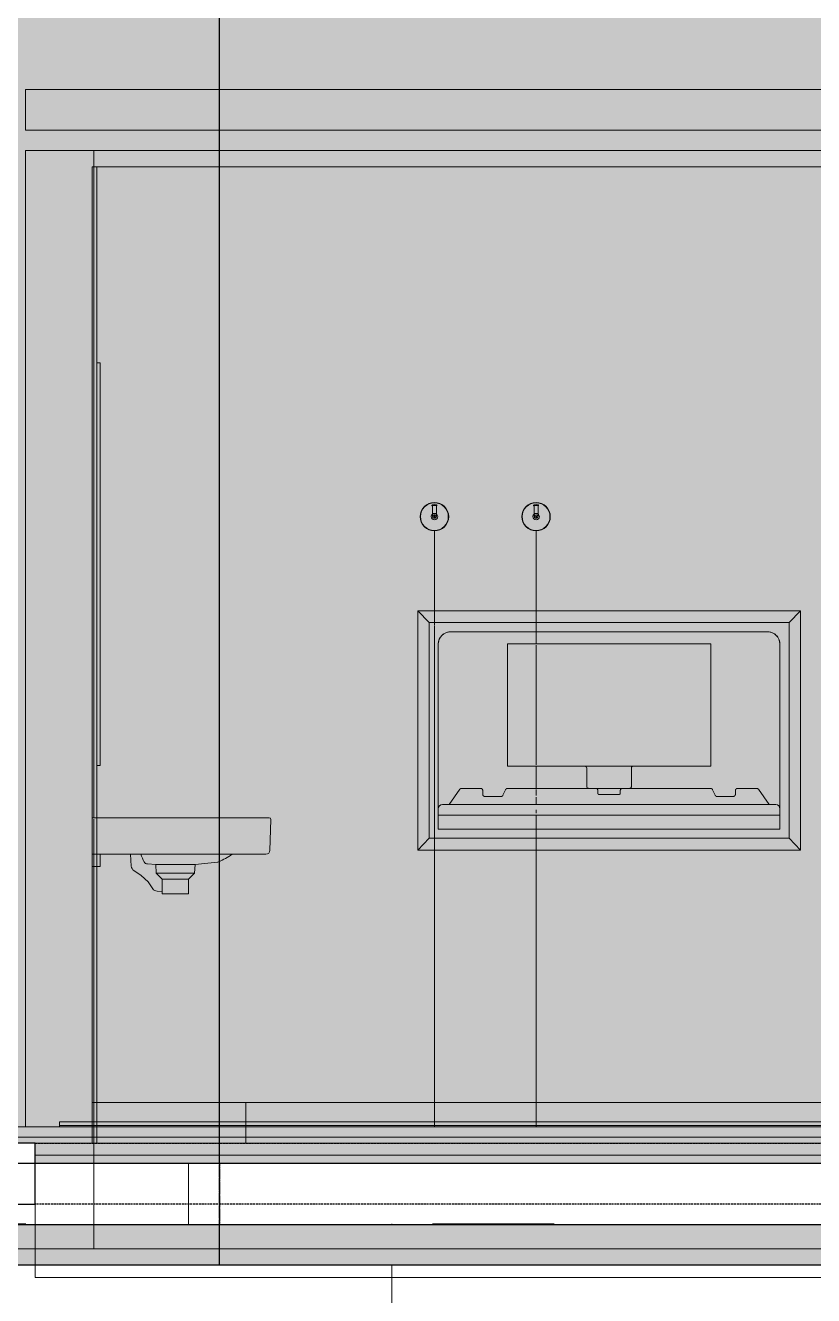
# Model space of a CAD drawing. Header units: millimetres. Extents: x 632 to 645312, y -3890 to 22200.
# Drawn here: x 635019 to 636957, y 4825 to 7948 of the extents above; entities that cross this region are included whole.
import ezdxf

# ---------------------------------------------------------------- set-up
doc = ezdxf.new("R2010")
doc.units = ezdxf.units.MM
doc.linetypes.add('Hidden', pattern=[4, 3, -1])
doc.linetypes.add('Hidden Double', pattern=[7, 5, -2])
for name, color, linetype, lineweight in [('A-000-M_MASS', 13, 'Continuous', 25), ('A-010-M_ROOM_SEPARATION', 32, 'Continuous', 13), ('A-200-H_WALL', 111, 'Continuous', 13), ('A-200-M_WALL_EXT', 113, 'Continuous', 13), ('A-200-MH_WALL', 110, 'Hidden', 13), ('A-230-H-FLOOR', 190, 'Continuous', 13), ('A-230-M_FLOOR', 192, 'Continuous', 13), ('A-230-MH_FLOOR', 190, 'Hidden Double', 13), ('A-350-M_CEILING', 13, 'Continuous', 13), ('A-700-M_FFE', 30, 'Continuous', 13), ('M-520-M_DRAINAGE_FW', 2, 'Continuous', 13), ('S-160-M_FOUND', 171, 'Continuous', 13), ('Z-230-A_LEVEL', 51, 'Continuous', 13)]:
    doc.layers.add(name, color=color, linetype=linetype, lineweight=lineweight)
pattern_1 = [(45, (615418.1, 0), (-1414.214, 0), [750, -3000]), (45, (616418.1, 1000), (-1414.214, 0), [750, -3000]), (45, (617418.1, -300), (-1414.214, 0), [250, -2000]), (90, (617418.13, 500), (-500, 500), [500, -2000]), (315, (617418.1, 1000), (0, 2828.43), [500, -3000]), (0, (616418.1, 1000), (2000, 2000), [300, -1000]), (0, (613918.1, 2000), (2000, 2000), [300, -2000])]

# ---------------------------------------------------------------- blocks, each defined once
blk = doc.blocks.new('WALL_FINISH - M-TIL2 Wall Tile-2934546-S6_501-SECTION C1')
at = {"layer": 'A-000-M_MASS', "color": 53, "lineweight": 5}
for p, q in [((4345706.3, 7600), (4345702.3, 7600)), ((4345702.3, 7600), (4345706.3, 7600)), ((4345702.3, 6000), (4345702.3, 7600)), ((4345702.3, 6000), (4345702.3, 7600)), ((4345714.3, 7600), (4345706.3, 7600)), ((4345706.3, 7600), (4345714.3, 7600)), ((4348772.3, 7600), (4345714.3, 7600)), ((4345714.3, 7600), (4348772.3, 7600)), ((4348784.3, 7600), (4348772.3, 7600)), ((4348772.3, 7600), (4348784.3, 7600)), ((4348784.3, 7600), (4348784.3, 5300)), ((4348784.3, 5300), (4348784.3, 7600)), ((4345702.3, 5880), (4345702.3, 6000)), ((4345702.3, 5880), (4345702.3, 6000)), ((4345702.3, 5300), (4345702.3, 5880)), ((4345702.3, 5300), (4345702.3, 5880)), ((4345706.3, 5300), (4345702.3, 5300)), ((4345702.3, 5300), (4345706.3, 5300)), ((4345714.3, 5300), (4345706.3, 5300)), ((4345706.3, 5300), (4345714.3, 5300)), ((4348772.3, 5300), (4345714.3, 5300)), ((4345714.3, 5300), (4346080.3, 5300)), ((4346080.3, 5300), (4348772.3, 5300)), ((4348784.3, 5300), (4348772.3, 5300)), ((4348772.3, 5300), (4348784.3, 5300))]:
    blk.add_line(p, q, dxfattribs=at)
blk = doc.blocks.new('WALL_FINISH - M-TIL2 Wall Tile-2786338-S6_501-SECTION C1')
at = {"layer": 'A-000-M_MASS', "color": 53, "lineweight": 5}
for p, q in [((4345714.3, 7600), (4345702.3, 7600)), ((4345702.3, 7600), (4345702.3, 6000)), ((4345706.3, 7600), (4345702.3, 7600)), ((4345702.3, 7600), (4345702.3, 6000)), ((4345714.3, 7600), (4345706.3, 7600)), ((4345714.3, 7118), (4345714.3, 7600)), ((4345714.3, 7118), (4345714.3, 7600)), ((4345714.3, 6128), (4345714.3, 7118)), ((4345714.3, 6128), (4345714.3, 7118)), ((4345714.3, 6000), (4345714.3, 6128)), ((4345714.3, 6000), (4345714.3, 6128)), ((4345702.3, 6000), (4345702.3, 5880)), ((4345702.3, 6000), (4345702.3, 5880)), ((4345714.3, 5880), (4345714.3, 6000)), ((4345714.3, 5880), (4345714.3, 6000)), ((4345702.3, 5880), (4345702.3, 5300)), ((4345702.3, 5880), (4345702.3, 5300)), ((4345714.3, 5300), (4345714.3, 5880)), ((4345714.3, 5300), (4345714.3, 5880)), ((4345702.3, 5300), (4345714.3, 5300)), ((4345702.3, 5300), (4345706.3, 5300)), ((4345706.3, 5300), (4345714.3, 5300))]:
    blk.add_line(p, q, dxfattribs=at)
blk = doc.blocks.new('URBANE II RHS WALL BASIN NOF - URBANE II RHS WALL BASIN NTH NOF-2781342-S6_501-SECTION C1')
at = {"layer": 'M-520-M_DRAINAGE_FW', "color": 53, "lineweight": 5}
for p, q in [((4345702.3, 6000), (4346138.1, 6000)), ((4345702.3, 5880), (4345702.3, 6000)), ((4345702.3, 6000), (4346138.1, 6000)), ((4345702.3, 6000), (4345702.3, 5880)), ((4346142.2, 5995.9), (4346139.8, 5919.7)), ((4346142.2, 5995.9), (4346139.8, 5919.7)), ((4346129.8, 5910), (4345702.3, 5910)), ((4345722.3, 5910), (4345722.3, 5880)), ((4345796.6, 5910), (4345722.3, 5910)), ((4345722.3, 5910), (4345722.3, 5880)), ((4345798.6, 5880.8), (4345796.6, 5910)), ((4345798.6, 5880.8), (4345796.6, 5910)), ((4346129.8, 5910), (4346046.6, 5910)), ((4345722.3, 5880), (4345702.3, 5880)), ((4345722.3, 5880), (4345702.3, 5880)), ((4345858.8, 5885.1), (4345838.8, 5886.2)), ((4345955.8, 5885.2), (4345858.8, 5885.1)), ((4345860.1, 5863.4), (4345858.8, 5885.1)), ((4345955.8, 5885.2), (4345954.5, 5863.4)), ((4345954.5, 5863.4), (4345955.8, 5885.2)), ((4346010.5, 5890.8), (4345955.8, 5885.2)), ((4346010.5, 5890.8), (4345955.8, 5885.2)), ((4345823.3, 5858.1), (4345805, 5870)), ((4345823.3, 5858.1), (4345805, 5870)), ((4345840, 5841.9), (4345823.3, 5858.1)), ((4345840, 5841.9), (4345823.3, 5858.1)), ((4345851.6, 5825.3), (4345840, 5841.9)), ((4345851.6, 5825.3), (4345840, 5841.9)), ((4345874.8, 5848.7), (4345860.1, 5863.4)), ((4345954.5, 5863.4), (4345860.1, 5863.4)), ((4345874.8, 5813), (4345874.8, 5848.7)), ((4345939.8, 5848.7), (4345874.8, 5848.7)), ((4345954.5, 5863.4), (4345939.8, 5848.7)), ((4345939.8, 5848.7), (4345954.5, 5863.4)), ((4345939.8, 5848.7), (4345939.8, 5813)), ((4345939.8, 5813), (4345939.8, 5848.7)), ((4345874.8, 5818.7), (4345862.3, 5819.4)), ((4345874.8, 5818.7), (4345862.3, 5819.4)), ((4345874.8, 5813), (4345874.8, 5818.7)), ((4345939.8, 5813), (4345874.8, 5813)), ((4345939.8, 5813), (4345874.8, 5813))]:
    blk.add_line(p, q, dxfattribs=at)
for centre, radius, start, end in [((4346138.1, 5995.9), 4.1, 0, 90), ((4346138.1, 5995.9), 4.1, 0, 90), ((4345902.7, 5933.3), 83.5, 196.2309, 210.3921), ((4345944.4, 6054), 176.5, 293.0091, 305.352), ((4345944.4, 6054), 176.5, 293.0091, 305.352), ((4346129.8, 5920), 10, 270, 358.2092), ((4346129.8, 5920), 10, 270, 358.2092), ((4345812.6, 5881.8), 14, 184, 236.9189), ((4345812.6, 5881.8), 14, 184, 236.9189), ((4345839.3, 5896.2), 10, 210.3921, 267.0002), ((4346009.5, 5900.7), 10, 275.7429, 293.0091), ((4346009.5, 5900.7), 10, 275.7429, 293.0091), ((4345863.1, 5833.3), 14, 215.0104, 267.0002), ((4345863.1, 5833.3), 14, 215.0104, 267.0002)]:
    blk.add_arc(centre, radius, start, end, dxfattribs=at)
blk = doc.blocks.new('Mirror_StainlessSteel_ASIJDMacDonald_Frameless - 410w X 510h-3152471-S6_501-SECTION C1')
at = {"layer": 'A-700-M_FFE', "color": 53, "lineweight": 5}
for p, q in [((4345714.3, 7118), (4345714.3, 6128)), ((4345714.3, 6128), (4345714.3, 7118)), ((4345714.3, 7118), (4345722.3, 7118)), ((4345722.3, 7118), (4345714.3, 7118)), ((4345722.3, 7118), (4345722.3, 6128)), ((4345722.3, 6128), (4345722.3, 7118)), ((4345722.3, 6128), (4345714.3, 6128)), ((4345722.3, 6128), (4345714.3, 6128))]:
    blk.add_line(p, q, dxfattribs=at)
blk = doc.blocks.new('WALL_FINISH - M-FLT1 - Skirting Tile-2727682-S6_501-SECTION C1')
at = {"layer": 'A-000-M_MASS', "color": 53, "lineweight": 5}
for p, q in [((4348772.3, 5300), (4346080.3, 5300)), ((4346080.3, 5300), (4348772.3, 5300)), ((4346080.3, 5252), (4346080.3, 5300)), ((4346080.3, 5252), (4346080.3, 5300)), ((4348784.3, 5300), (4348772.3, 5300)), ((4348772.3, 5300), (4348784.3, 5300)), ((4348784.3, 5300), (4348784.3, 5252)), ((4348784.3, 5252), (4348784.3, 5300)), ((4346080.3, 5240), (4346080.3, 5252)), ((4346080.3, 5240), (4346080.3, 5252)), ((4348784.3, 5252), (4348784.3, 5240)), ((4348784.3, 5240), (4348784.3, 5252)), ((4346080.3, 5200), (4346080.3, 5240)), ((4346080.3, 5200), (4346080.3, 5240)), ((4348784.3, 5240), (4348784.3, 5200)), ((4348784.3, 5200), (4348784.3, 5240)), ((4348772.3, 5200), (4346080.3, 5200)), ((4346080.3, 5200), (4348772.3, 5200)), ((4348784.3, 5200), (4348772.3, 5200)), ((4348772.3, 5200), (4348784.3, 5200))]:
    blk.add_line(p, q, dxfattribs=at)
blk = doc.blocks.new('WALL_FINISH - M-FLT1 - Skirting Tile-2786339-S6_501-SECTION C1')
at = {"layer": 'A-000-M_MASS', "color": 53, "lineweight": 5}
for p, q in [((4345714.3, 5300), (4345702.3, 5300)), ((4345702.3, 5300), (4345702.3, 5200)), ((4345706.3, 5300), (4345702.3, 5300)), ((4345702.3, 5300), (4345702.3, 5252)), ((4345714.3, 5300), (4345706.3, 5300)), ((4345714.3, 5200), (4345714.3, 5300)), ((4345714.3, 5252), (4345714.3, 5300)), ((4345702.3, 5252), (4345702.3, 5240)), ((4345714.3, 5240), (4345714.3, 5252)), ((4345702.3, 5240), (4345702.3, 5200)), ((4345714.3, 5200), (4345714.3, 5240)), ((4345702.3, 5200), (4345714.3, 5200)), ((4345702.3, 5200), (4345706.3, 5200)), ((4345706.3, 5200), (4345714.3, 5200))]:
    blk.add_line(p, q, dxfattribs=at)
blk = doc.blocks.new('MTL_HEAVY-DUTY ROBE HOOK - B-2116 - MTL_HEAVY-DUTY ROBE HOOK - B-2116-2602673-S6_501-SECTION C1')
at = {"layer": 'A-700-M_FFE', "color": 53, "lineweight": 5}
for p, q in [((4346538.3, 6768.1), (4346538.3, 6767.1)), ((4346538.3, 6767.1), (4346538.9, 6766.6)), ((4346544.3, 6767.1), (4346538.3, 6767.1)), ((4346539.3, 6765.5), (4346539.3, 6764.1)), ((4346539.3, 6764.1), (4346539.3, 6750)), ((4346550.3, 6767.1), (4346544.3, 6767.1)), ((4346549.3, 6764.1), (4346549.3, 6765.5)), ((4346549.3, 6750), (4346549.3, 6764.1)), ((4346549.7, 6766.6), (4346550.3, 6767.1)), ((4346550.3, 6767.1), (4346550.3, 6768.1)), ((4346544.3, 6705), (4346544.3, 6508.5)), ((4346544.3, 6508.5), (4346544.3, 6473.9)), ((4346544.3, 6472.7), (4346544.3, 5920.5)), ((4346544.3, 5920.5), (4346544.3, 5252)), ((4346544.3, 5252), (4346544.3, 5240))]:
    blk.add_line(p, q, dxfattribs=at)
at = {"layer": 'A-700-M_FFE', "color": 53, "lineweight": 5, "flags": 128}
for points in [[(4346538.3, 6768.1), (4346538.3, 6768.2), (4346538.3, 6768.3), (4346538.4, 6768.4), (4346538.5, 6768.5), (4346538.8, 6768.7), (4346539.5, 6769), (4346541.2, 6769.4), (4346544.1, 6769.7), (4346544.3, 6769.7)], [(4346539.3, 6765.5), (4346539.3, 6765.6), (4346539.3, 6765.6), (4346539.3, 6765.7), (4346539.3, 6765.7), (4346539.3, 6765.8), (4346539.3, 6765.9), (4346539.2, 6765.9), (4346539.2, 6766), (4346539.2, 6766), (4346539.2, 6766.1), (4346539.2, 6766.1), (4346539.1, 6766.2), (4346539.1, 6766.3), (4346539.1, 6766.3), (4346539, 6766.4), (4346539, 6766.4), (4346539, 6766.5), (4346538.9, 6766.5), (4346538.9, 6766.5), (4346538.9, 6766.6)], [(4346539.3, 6750), (4346539.3, 6749.6), (4346539.3, 6749.2), (4346539.3, 6748.8), (4346539.3, 6748.4), (4346539.3, 6748), (4346539.3, 6747.6), (4346539.3, 6747.2), (4346539.3, 6746.9), (4346539.3, 6746.5), (4346539.3, 6746.1), (4346539.3, 6745.7), (4346539.3, 6745.4), (4346539.3, 6745), (4346539.3, 6744.7), (4346539.3, 6744.4), (4346539.3, 6744), (4346539.3, 6743.7), (4346539.3, 6743.4), (4346539.3, 6743.1), (4346539.3, 6742.8), (4346539.3, 6742.6), (4346539.3, 6742.3), (4346539.3, 6742), (4346539.3, 6741.8), (4346539.3, 6741.6), (4346539.3, 6741.4), (4346539.3, 6741.2), (4346539.3, 6741), (4346539.3, 6740.8), (4346539.3, 6740.7), (4346539.3, 6740.5), (4346539.3, 6740.4), (4346539.3, 6740.3), (4346539.3, 6740.2), (4346539.3, 6740.1), (4346539.3, 6740.1), (4346539.3, 6740), (4346539.3, 6740), (4346539.3, 6740)], [(4346550.3, 6768.1), (4346550.3, 6768.2), (4346550.2, 6768.3), (4346550.2, 6768.4), (4346550.1, 6768.5), (4346549.8, 6768.7), (4346549.1, 6769), (4346547.4, 6769.4), (4346544.5, 6769.7), (4346544.3, 6769.7)], [(4346549.7, 6766.6), (4346549.7, 6766.5), (4346549.7, 6766.5), (4346549.6, 6766.4), (4346549.6, 6766.4), (4346549.6, 6766.3), (4346549.5, 6766.3), (4346549.5, 6766.2), (4346549.5, 6766.2), (4346549.4, 6766.1), (4346549.4, 6766.1), (4346549.4, 6766), (4346549.4, 6766), (4346549.4, 6765.9), (4346549.3, 6765.8), (4346549.3, 6765.8), (4346549.3, 6765.7), (4346549.3, 6765.7), (4346549.3, 6765.6), (4346549.3, 6765.5), (4346549.3, 6765.5)], [(4346549.3, 6740), (4346549.3, 6740), (4346549.3, 6740), (4346549.3, 6740.1), (4346549.3, 6740.1), (4346549.3, 6740.2), (4346549.3, 6740.3), (4346549.3, 6740.4), (4346549.3, 6740.5), (4346549.3, 6740.6), (4346549.3, 6740.8), (4346549.3, 6741), (4346549.3, 6741.1), (4346549.3, 6741.3), (4346549.3, 6741.5), (4346549.3, 6741.7), (4346549.3, 6742), (4346549.3, 6742.2), (4346549.3, 6742.5), (4346549.3, 6742.8), (4346549.3, 6743), (4346549.3, 6743.3), (4346549.3, 6743.6), (4346549.3, 6743.9), (4346549.3, 6744.3), (4346549.3, 6744.6), (4346549.3, 6744.9), (4346549.3, 6745.3), (4346549.3, 6745.6), (4346549.3, 6746), (4346549.3, 6746.4), (4346549.3, 6746.8), (4346549.3, 6747.1), (4346549.3, 6747.5), (4346549.3, 6747.9), (4346549.3, 6748.3), (4346549.3, 6748.7), (4346549.3, 6749.1), (4346549.3, 6749.5), (4346549.3, 6749.9), (4346549.3, 6750)]]:
    blk.add_lwpolyline(points, dxfattribs=at)
at = {"layer": 'A-700-M_FFE', "color": 53, "lineweight": 5}
for radius, start, end in [(35, 0, 180), (34.1, 0, 180), (8, 120, 180), (8, 105, 120), (8, 90, 105), (8, 75, 90), (8, 60, 75), (8, 0, 60), (35, 180, 0), (34.1, 180, 0), (8, 180, 0), (4.13, 165, 180), (4.13, 180, 195), (4.13, 180, 0), (4.13, 150, 165), (4.13, 195, 210), (4.13, 90, 160.9923), (4.13, 135, 150), (4.13, 210, 225), (4.13, 105, 135), (4.13, 225, 240), (4.13, 240, 255), (4.13, 75, 105), (4.13, 255, 270), (1, 90, 180), (1, 150, 165), (1, 165, 180), (1, 180, 195), (1, 180, 270), (1, 195, 210), (1, 135, 150), (1, 210, 225), (1, 120, 135), (1, 225, 315), (1, 105, 120), (1, 90, 105), (4.13, 19.0077, 90), (1, 75, 90), (1, 0, 90), (1, 270, 0), (4.13, 270, 285), (1, 60, 75), (1, 45, 60), (1, 30, 45), (1, 315, 330), (1, 15, 30), (1, 330, 345), (1, 0, 15), (1, 345, 0), (4.13, 60, 75), (4.13, 285, 300), (4.13, 45, 60), (4.13, 300, 315), (4.13, 30, 45), (4.13, 315, 330), (4.13, 15, 30), (4.13, 330, 345), (4.13, 0, 15), (4.13, 345, 0)]:
    blk.add_arc((4346544.3, 6740), radius, start, end, dxfattribs=at)
blk = doc.blocks.new('MTL_HEAVY-DUTY ROBE HOOK - B-2116 - MTL_HEAVY-DUTY ROBE HOOK - B-2116-V70-S6_501-SECTION C1')
at = {"layer": 'A-700-M_FFE', "color": 53, "lineweight": 5}
for p, q in [((4346788.3, 6768.1), (4346788.3, 6767.1)), ((4346788.3, 6767.1), (4346788.9, 6766.6)), ((4346794.3, 6767.1), (4346788.3, 6767.1)), ((4346789.3, 6765.5), (4346789.3, 6764.1)), ((4346789.3, 6764.1), (4346789.3, 6750)), ((4346800.3, 6767.1), (4346794.3, 6767.1)), ((4346799.3, 6764.1), (4346799.3, 6765.5)), ((4346799.3, 6750), (4346799.3, 6764.1)), ((4346799.7, 6766.6), (4346800.3, 6767.1)), ((4346800.3, 6767.1), (4346800.3, 6768.1)), ((4346794.3, 6705), (4346794.3, 6508.5)), ((4346794.3, 6508.5), (4346794.3, 6457)), ((4346794.3, 6457), (4346794.3, 6427)), ((4346794.3, 6424.3), (4346794.3, 6421.6)), ((4346794.3, 6421.1), (4346794.3, 6417.6)), ((4346794.3, 6417), (4346794.3, 6412.9)), ((4346794.3, 6412.2), (4346794.3, 6407.7)), ((4346794.3, 6407), (4346794.3, 6142.6)), ((4346794.3, 6141.8), (4346794.3, 6137.7)), ((4346794.3, 6137), (4346794.3, 6133.4)), ((4346794.3, 6132.9), (4346794.3, 6130.1)), ((4346794.3, 6127.1), (4346794.3, 6070.4)), ((4346794.3, 6068.8), (4346794.3, 6065.5)), ((4346794.3, 6065), (4346794.3, 6054.9)), ((4346794.3, 6050.6), (4346794.3, 6032)), ((4346794.3, 6019.5), (4346794.3, 6015.6)), ((4346794.3, 6014.3), (4346794.3, 6011.3)), ((4346794.3, 6006), (4346794.3, 5972.8)), ((4346794.3, 5972), (4346794.3, 5920.5)), ((4346794.3, 5920.5), (4346794.3, 5252)), ((4346794.3, 5252), (4346794.3, 5240))]:
    blk.add_line(p, q, dxfattribs=at)
at = {"layer": 'A-700-M_FFE', "color": 53, "lineweight": 5, "flags": 128}
for points in [[(4346788.3, 6768.1), (4346788.3, 6768.2), (4346788.3, 6768.3), (4346788.4, 6768.4), (4346788.5, 6768.5), (4346788.8, 6768.7), (4346789.5, 6769), (4346791.2, 6769.4), (4346794.1, 6769.7), (4346794.3, 6769.7)], [(4346789.3, 6765.5), (4346789.3, 6765.6), (4346789.3, 6765.6), (4346789.3, 6765.7), (4346789.3, 6765.7), (4346789.3, 6765.8), (4346789.3, 6765.9), (4346789.2, 6765.9), (4346789.2, 6766), (4346789.2, 6766), (4346789.2, 6766.1), (4346789.2, 6766.1), (4346789.1, 6766.2), (4346789.1, 6766.3), (4346789.1, 6766.3), (4346789, 6766.4), (4346789, 6766.4), (4346789, 6766.5), (4346788.9, 6766.5), (4346788.9, 6766.5), (4346788.9, 6766.6)], [(4346789.3, 6750), (4346789.3, 6749.6), (4346789.3, 6749.2), (4346789.3, 6748.8), (4346789.3, 6748.4), (4346789.3, 6748), (4346789.3, 6747.6), (4346789.3, 6747.2), (4346789.3, 6746.9), (4346789.3, 6746.5), (4346789.3, 6746.1), (4346789.3, 6745.7), (4346789.3, 6745.4), (4346789.3, 6745), (4346789.3, 6744.7), (4346789.3, 6744.4), (4346789.3, 6744), (4346789.3, 6743.7), (4346789.3, 6743.4), (4346789.3, 6743.1), (4346789.3, 6742.8), (4346789.3, 6742.6), (4346789.3, 6742.3), (4346789.3, 6742), (4346789.3, 6741.8), (4346789.3, 6741.6), (4346789.3, 6741.4), (4346789.3, 6741.2), (4346789.3, 6741), (4346789.3, 6740.8), (4346789.3, 6740.7), (4346789.3, 6740.5), (4346789.3, 6740.4), (4346789.3, 6740.3), (4346789.3, 6740.2), (4346789.3, 6740.1), (4346789.3, 6740.1), (4346789.3, 6740), (4346789.3, 6740), (4346789.3, 6740)], [(4346800.3, 6768.1), (4346800.3, 6768.2), (4346800.2, 6768.3), (4346800.2, 6768.4), (4346800.1, 6768.5), (4346799.8, 6768.7), (4346799.1, 6769), (4346797.4, 6769.4), (4346794.5, 6769.7), (4346794.3, 6769.7)], [(4346799.7, 6766.6), (4346799.7, 6766.5), (4346799.7, 6766.5), (4346799.6, 6766.4), (4346799.6, 6766.4), (4346799.6, 6766.3), (4346799.5, 6766.3), (4346799.5, 6766.2), (4346799.5, 6766.2), (4346799.4, 6766.1), (4346799.4, 6766.1), (4346799.4, 6766), (4346799.4, 6766), (4346799.4, 6765.9), (4346799.3, 6765.8), (4346799.3, 6765.8), (4346799.3, 6765.7), (4346799.3, 6765.7), (4346799.3, 6765.6), (4346799.3, 6765.5), (4346799.3, 6765.5)], [(4346799.3, 6740), (4346799.3, 6740), (4346799.3, 6740), (4346799.3, 6740.1), (4346799.3, 6740.1), (4346799.3, 6740.2), (4346799.3, 6740.3), (4346799.3, 6740.4), (4346799.3, 6740.5), (4346799.3, 6740.6), (4346799.3, 6740.8), (4346799.3, 6741), (4346799.3, 6741.1), (4346799.3, 6741.3), (4346799.3, 6741.5), (4346799.3, 6741.7), (4346799.3, 6742), (4346799.3, 6742.2), (4346799.3, 6742.5), (4346799.3, 6742.8), (4346799.3, 6743), (4346799.3, 6743.3), (4346799.3, 6743.6), (4346799.3, 6743.9), (4346799.3, 6744.3), (4346799.3, 6744.6), (4346799.3, 6744.9), (4346799.3, 6745.3), (4346799.3, 6745.6), (4346799.3, 6746), (4346799.3, 6746.4), (4346799.3, 6746.8), (4346799.3, 6747.1), (4346799.3, 6747.5), (4346799.3, 6747.9), (4346799.3, 6748.3), (4346799.3, 6748.7), (4346799.3, 6749.1), (4346799.3, 6749.5), (4346799.3, 6749.9), (4346799.3, 6750)]]:
    blk.add_lwpolyline(points, dxfattribs=at)
at = {"layer": 'A-700-M_FFE', "color": 53, "lineweight": 5}
for radius, start, end in [(35, 0, 180), (34.1, 0, 180), (8, 120, 180), (8, 105, 120), (8, 90, 105), (8, 75, 90), (8, 60, 75), (8, 0, 60), (35, 180, 0), (34.1, 180, 0), (8, 180, 0), (4.13, 165, 180), (4.13, 180, 195), (4.13, 180, 0), (4.13, 15, 165), (4.13, 195, 210), (4.13, 90, 160.9923), (4.13, 210, 225), (4.13, 225, 240), (4.13, 240, 255), (4.13, 255, 270), (1, 90, 180), (1, 150, 165), (1, 165, 180), (1, 180, 195), (1, 180, 270), (1, 195, 210), (1, 135, 150), (1, 210, 225), (1, 120, 135), (1, 225, 315), (1, 105, 120), (1, 90, 105), (4.13, 19.0077, 90), (1, 75, 90), (1, 0, 90), (1, 270, 0), (4.13, 270, 285), (1, 60, 75), (1, 45, 60), (1, 30, 45), (1, 315, 330), (1, 15, 30), (1, 330, 345), (1, 0, 15), (1, 345, 0), (4.13, 285, 300), (4.13, 300, 315), (4.13, 315, 330), (4.13, 330, 345), (4.13, 0, 15), (4.13, 345, 0)]:
    blk.add_arc((4346794.3, 6740), radius, start, end, dxfattribs=at)
blk = doc.blocks.new('Baby Change Station_Metlam_Horizontal_Surface Mounted_Stainless Steel 2019 - 941w x 499d x 588h _ML_8200SM_-2786073-S6_501-SECTION C1')
at = {"layer": 'A-700-M_FFE', "color": 53, "lineweight": 5}
for p, q in [((4347444.3, 6508.5), (4346503.3, 6508.5)), ((4346503.3, 6508.5), (4346531.3, 6479.5)), ((4346503.3, 6508.5), (4346503.3, 5920.5)), ((4346503.3, 5920.5), (4346503.3, 6508.5)), ((4346503.3, 6508.5), (4347444.3, 6508.5)), ((4347416.3, 6479.5), (4347444.3, 6508.5)), ((4347444.3, 5920.5), (4347444.3, 6508.5)), ((4347444.3, 6508.5), (4347444.3, 5920.5)), ((4347416.3, 6479.5), (4346531.3, 6479.5)), ((4346531.3, 6479.5), (4346531.3, 5949.5)), ((4347416.3, 5949.5), (4347416.3, 6479.5)), ((4347363.8, 6457), (4346583.8, 6457)), ((4347363.8, 6457), (4346583.8, 6457)), ((4346583.8, 6457), (4347363.8, 6457)), ((4347363.8, 6457), (4346583.8, 6457)), ((4346553.8, 6427), (4346553.8, 6006)), ((4346553.8, 6006), (4346553.8, 6427)), ((4346553.8, 6006), (4346553.8, 6427)), ((4346553.8, 6427), (4346553.8, 6006)), ((4347223.8, 6427), (4346723.8, 6427)), ((4346723.8, 6427), (4346723.8, 6407)), ((4347223.8, 6427), (4346723.8, 6427)), ((4346723.8, 6424.3), (4346723.8, 6129.7)), ((4346723.8, 6147), (4346723.8, 6407)), ((4347223.8, 6407), (4347223.8, 6427)), ((4347223.8, 6129.7), (4347223.8, 6424.3)), ((4347223.8, 6407), (4347223.8, 6147)), ((4347393.8, 6006), (4347393.8, 6427)), ((4347393.8, 6427), (4347393.8, 6006)), ((4347393.8, 6427), (4347393.8, 6006)), ((4347393.8, 6006), (4347393.8, 6427)), ((4346723.8, 6147), (4346723.8, 6127)), ((4346723.8, 6127), (4347223.8, 6127)), ((4346723.8, 6127), (4347223.8, 6127)), ((4347033.8, 6127), (4346913.8, 6127)), ((4346913.8, 6127), (4347033.8, 6127)), ((4346918.8, 6122), (4346918.8, 6077)), ((4346918.8, 6077), (4346918.8, 6122)), ((4347028.8, 6077), (4347028.8, 6122)), ((4347028.8, 6122), (4347028.8, 6077)), ((4347223.8, 6127), (4347223.8, 6147)), ((4346606.5, 6069.7), (4346580.2, 6032)), ((4346657.7, 6072), (4346611, 6072)), ((4346663.2, 6057.5), (4346663.2, 6066.5)), ((4346719.3, 6068.8), (4346712.9, 6055.2)), ((4346940.8, 6072), (4346724.2, 6072)), ((4346923.8, 6072), (4346940.8, 6072)), ((4346940.8, 6072), (4346923.8, 6072)), ((4346940.8, 6072), (4347006.8, 6072)), ((4347006.8, 6072), (4346940.8, 6072)), ((4346946.3, 6060), (4346946.3, 6066.5)), ((4347001.3, 6066.5), (4347001.3, 6060)), ((4347223.4, 6072), (4347006.8, 6072)), ((4347006.8, 6072), (4347023.8, 6072)), ((4347023.8, 6072), (4347006.8, 6072)), ((4347234.7, 6055.2), (4347228.3, 6068.8)), ((4347284.4, 6066.5), (4347284.4, 6057.5)), ((4347336.6, 6072), (4347289.9, 6072)), ((4347367.4, 6032), (4347341.1, 6069.7)), ((4346581, 6032), (4346563.8, 6032)), ((4347363.8, 6032), (4346583.8, 6032)), ((4346584, 6032), (4347363.6, 6032)), ((4347363.6, 6032), (4346584, 6032)), ((4346589.8, 6032), (4346584, 6032)), ((4346588.8, 6032), (4346618.8, 6032)), ((4346588.8, 6032), (4346618.8, 6032)), ((4347354.8, 6032), (4346589.8, 6032)), ((4347328.8, 6032), (4346618.8, 6032)), ((4346618.8, 6032), (4347328.8, 6032)), ((4346707.9, 6052), (4346668.7, 6052)), ((4346998.3, 6057), (4346949.3, 6057)), ((4347278.9, 6052), (4347239.7, 6052)), ((4347328.8, 6032), (4347357.8, 6032)), ((4347328.8, 6032), (4347357.8, 6032)), ((4347363.6, 6032), (4347354.8, 6032)), ((4347357.8, 6032), (4347358.8, 6032)), ((4347357.8, 6032), (4347358.8, 6032)), ((4347383.8, 6032), (4347366.6, 6032)), ((4346553.8, 6022), (4346553.8, 6006)), ((4346553.8, 6006), (4346553.8, 6022)), ((4346553.8, 6006), (4346553.8, 5972.8)), ((4346553.8, 5972.8), (4346553.8, 6006)), ((4346553.8, 6006), (4346583.8, 6006)), ((4346553.8, 6006), (4346553.8, 5972)), ((4346583.8, 6006), (4346553.8, 6006)), ((4346553.8, 5972.8), (4346553.8, 6006)), ((4346553.8, 5972.8), (4346553.8, 6006)), ((4346553.8, 6006), (4346553.8, 5972.8)), ((4346557.8, 6006), (4347392.8, 6006)), ((4347392.8, 6006), (4346557.8, 6006)), ((4347363.8, 6006), (4346583.8, 6006)), ((4346583.8, 6006), (4347363.8, 6006)), ((4347363.8, 6006), (4347393.8, 6006)), ((4347393.8, 6006), (4347363.8, 6006)), ((4347393.8, 6006), (4347393.8, 6022)), ((4347393.8, 6022), (4347393.8, 6006)), ((4347393.8, 5972.8), (4347393.8, 6006)), ((4347393.8, 6006), (4347393.8, 5972.8)), ((4347393.8, 5972), (4347393.8, 6006)), ((4347393.8, 6006), (4347393.8, 5972.8)), ((4347393.8, 6006), (4347393.8, 5972.8)), ((4347393.8, 5972.8), (4347393.8, 6006)), ((4346553.8, 5972.8), (4346553.8, 5972)), ((4346553.8, 5972), (4346553.8, 5972.8)), ((4346553.8, 5972), (4346553.8, 5972.8)), ((4346553.8, 5972), (4346553.8, 5972.8)), ((4346553.8, 5972.8), (4346553.8, 5972)), ((4346553.8, 5972), (4346583.8, 5972)), ((4346554.8, 5972), (4347392.8, 5972)), ((4346554.8, 5972), (4347392.8, 5972)), ((4346554.8, 5972), (4347392.8, 5972)), ((4347392.8, 5972), (4346554.8, 5972)), ((4346554.8, 5972), (4347392.8, 5972)), ((4347363.8, 5972), (4346583.8, 5972)), ((4347363.8, 5972), (4347393.8, 5972)), ((4347393.8, 5972), (4347393.8, 5972.8)), ((4347393.8, 5972.8), (4347393.8, 5972)), ((4347393.8, 5972.8), (4347393.8, 5972)), ((4347393.8, 5972.8), (4347393.8, 5972)), ((4347393.8, 5972), (4347393.8, 5972.8)), ((4346503.3, 5920.5), (4346531.3, 5949.5)), ((4346531.3, 5949.5), (4347416.3, 5949.5)), ((4347444.3, 5920.5), (4347416.3, 5949.5)), ((4346503.3, 5920.5), (4347444.3, 5920.5)), ((4347444.3, 5920.5), (4346503.3, 5920.5))]:
    blk.add_line(p, q, dxfattribs=at)
at = {"layer": 'A-700-M_FFE', "color": 53, "lineweight": 5, "flags": 128}
for points in [[(4346611, 6072), (4346610.8, 6072), (4346610.6, 6072), (4346610.4, 6072), (4346610.2, 6071.9), (4346609.9, 6071.9), (4346609.7, 6071.8), (4346609.5, 6071.8), (4346609.3, 6071.7), (4346609.1, 6071.6), (4346608.9, 6071.6), (4346608.7, 6071.5), (4346608.5, 6071.4), (4346608.3, 6071.3), (4346608.1, 6071.2), (4346607.9, 6071), (4346607.8, 6070.9), (4346607.6, 6070.8), (4346607.4, 6070.6), (4346607.2, 6070.5), (4346607.1, 6070.3), (4346606.9, 6070.2), (4346606.8, 6070), (4346606.7, 6069.8), (4346606.5, 6069.7)], [(4346663.2, 6066.5), (4346663.2, 6066.7), (4346663.2, 6066.9), (4346663.1, 6067.2), (4346663.1, 6067.4), (4346663.1, 6067.6), (4346663, 6067.8), (4346663, 6068), (4346662.9, 6068.2), (4346662.8, 6068.4), (4346662.7, 6068.6), (4346662.6, 6068.8), (4346662.6, 6069), (4346662.4, 6069.2), (4346662.3, 6069.4), (4346662.2, 6069.6), (4346662.1, 6069.8), (4346662, 6070), (4346661.8, 6070.1), (4346661.7, 6070.3), (4346661.5, 6070.4), (4346661.3, 6070.6), (4346661.2, 6070.7), (4346661, 6070.9), (4346660.8, 6071), (4346660.6, 6071.1), (4346660.5, 6071.2), (4346660.3, 6071.4), (4346660.1, 6071.5), (4346659.9, 6071.5), (4346659.7, 6071.6), (4346659.5, 6071.7), (4346659.3, 6071.8), (4346659, 6071.8), (4346658.8, 6071.9), (4346658.6, 6071.9), (4346658.4, 6072), (4346658.2, 6072), (4346658, 6072), (4346657.7, 6072), (4346657.7, 6072)], [(4346668.7, 6052), (4346668.5, 6052), (4346668.2, 6052), (4346668, 6052), (4346667.8, 6052.1), (4346667.6, 6052.1), (4346667.4, 6052.2), (4346667.2, 6052.2), (4346666.9, 6052.3), (4346666.7, 6052.4), (4346666.5, 6052.4), (4346666.3, 6052.5), (4346666.1, 6052.6), (4346665.9, 6052.7), (4346665.8, 6052.8), (4346665.6, 6053), (4346665.4, 6053.1), (4346665.2, 6053.2), (4346665, 6053.4), (4346664.9, 6053.5), (4346664.7, 6053.7), (4346664.6, 6053.8), (4346664.4, 6054), (4346664.3, 6054.2), (4346664.2, 6054.3), (4346664, 6054.5), (4346663.9, 6054.7), (4346663.8, 6054.9), (4346663.7, 6055.1), (4346663.6, 6055.3), (4346663.5, 6055.5), (4346663.5, 6055.7), (4346663.4, 6055.9), (4346663.3, 6056.1), (4346663.3, 6056.3), (4346663.3, 6056.6), (4346663.2, 6056.8), (4346663.2, 6057), (4346663.2, 6057.2), (4346663.2, 6057.4), (4346663.2, 6057.5)], [(4346724.2, 6072), (4346724, 6072), (4346723.8, 6072), (4346723.6, 6072), (4346723.4, 6071.9), (4346723.1, 6071.9), (4346722.9, 6071.8), (4346722.7, 6071.8), (4346722.5, 6071.7), (4346722.3, 6071.6), (4346722.1, 6071.6), (4346721.9, 6071.5), (4346721.7, 6071.4), (4346721.5, 6071.3), (4346721.3, 6071.2), (4346721.1, 6071), (4346721, 6070.9), (4346720.8, 6070.8), (4346720.6, 6070.6), (4346720.5, 6070.5), (4346720.3, 6070.3), (4346720.1, 6070.2), (4346720, 6070), (4346719.9, 6069.8), (4346719.7, 6069.7), (4346719.6, 6069.5), (4346719.5, 6069.3), (4346719.4, 6069.1), (4346719.3, 6068.9), (4346719.3, 6068.8)], [(4346946.3, 6066.5), (4346946.3, 6066.7), (4346946.3, 6066.9), (4346946.3, 6067.2), (4346946.2, 6067.4), (4346946.2, 6067.6), (4346946.1, 6067.8), (4346946.1, 6068), (4346946, 6068.2), (4346945.9, 6068.4), (4346945.9, 6068.6), (4346945.8, 6068.8), (4346945.7, 6069), (4346945.6, 6069.2), (4346945.5, 6069.4), (4346945.3, 6069.6), (4346945.2, 6069.8), (4346945.1, 6070), (4346944.9, 6070.1), (4346944.8, 6070.3), (4346944.6, 6070.4), (4346944.5, 6070.6), (4346944.3, 6070.7), (4346944.1, 6070.9), (4346944, 6071), (4346943.8, 6071.1), (4346943.6, 6071.2), (4346943.4, 6071.4), (4346943.2, 6071.5), (4346943, 6071.5), (4346942.8, 6071.6), (4346942.6, 6071.7), (4346942.4, 6071.8), (4346942.2, 6071.8), (4346942, 6071.9), (4346941.7, 6071.9), (4346941.5, 6072), (4346941.3, 6072), (4346941.1, 6072), (4346940.9, 6072), (4346940.8, 6072)], [(4346949.3, 6057), (4346949.2, 6057), (4346949.1, 6057), (4346948.9, 6057), (4346948.8, 6057), (4346948.7, 6057.1), (4346948.6, 6057.1), (4346948.5, 6057.1), (4346948.4, 6057.2), (4346948.2, 6057.2), (4346948.1, 6057.2), (4346948, 6057.3), (4346947.9, 6057.3), (4346947.8, 6057.4), (4346947.7, 6057.5), (4346947.6, 6057.5), (4346947.5, 6057.6), (4346947.4, 6057.7), (4346947.3, 6057.7), (4346947.2, 6057.8), (4346947.1, 6057.9), (4346947.1, 6058), (4346947, 6058.1), (4346946.9, 6058.2), (4346946.8, 6058.3), (4346946.8, 6058.4), (4346946.7, 6058.5), (4346946.7, 6058.6), (4346946.6, 6058.7), (4346946.5, 6058.8), (4346946.5, 6058.9), (4346946.5, 6059), (4346946.4, 6059.1), (4346946.4, 6059.3), (4346946.4, 6059.4), (4346946.3, 6059.5), (4346946.3, 6059.6), (4346946.3, 6059.7), (4346946.3, 6059.8), (4346946.3, 6060), (4346946.3, 6060)], [(4347001.3, 6060), (4347001.3, 6059.9), (4347001.3, 6059.8), (4347001.3, 6059.6), (4347001.3, 6059.5), (4347001.2, 6059.4), (4347001.2, 6059.3), (4347001.2, 6059.2), (4347001.1, 6059.1), (4347001.1, 6058.9), (4347001.1, 6058.8), (4347001, 6058.7), (4347001, 6058.6), (4347000.9, 6058.5), (4347000.8, 6058.4), (4347000.8, 6058.3), (4347000.7, 6058.2), (4347000.6, 6058.1), (4347000.6, 6058), (4347000.5, 6057.9), (4347000.4, 6057.8), (4347000.3, 6057.8), (4347000.2, 6057.7), (4347000.1, 6057.6), (4347000, 6057.5), (4346999.9, 6057.5), (4346999.8, 6057.4), (4346999.7, 6057.4), (4346999.6, 6057.3), (4346999.5, 6057.2), (4346999.4, 6057.2), (4346999.3, 6057.2), (4346999.2, 6057.1), (4346999, 6057.1), (4346998.9, 6057.1), (4346998.8, 6057), (4346998.7, 6057), (4346998.6, 6057), (4346998.5, 6057), (4346998.3, 6057), (4346998.3, 6057)], [(4347006.8, 6072), (4347006.6, 6072), (4347006.4, 6072), (4347006.1, 6072), (4347005.9, 6071.9), (4347005.7, 6071.9), (4347005.5, 6071.8), (4347005.3, 6071.8), (4347005.1, 6071.7), (4347004.9, 6071.6), (4347004.7, 6071.6), (4347004.5, 6071.5), (4347004.3, 6071.4), (4347004.1, 6071.3), (4347003.9, 6071.2), (4347003.7, 6071), (4347003.5, 6070.9), (4347003.3, 6070.8), (4347003.2, 6070.6), (4347003, 6070.5), (4347002.9, 6070.3), (4347002.7, 6070.2), (4347002.6, 6070), (4347002.4, 6069.8), (4347002.3, 6069.7), (4347002.2, 6069.5), (4347002.1, 6069.3), (4347001.9, 6069.1), (4347001.8, 6068.9), (4347001.8, 6068.7), (4347001.7, 6068.5), (4347001.6, 6068.3), (4347001.5, 6068.1), (4347001.5, 6067.9), (4347001.4, 6067.7), (4347001.4, 6067.4), (4347001.3, 6067.2), (4347001.3, 6067), (4347001.3, 6066.8), (4347001.3, 6066.6), (4347001.3, 6066.5)], [(4347228.3, 6068.8), (4347228.2, 6069), (4347228.1, 6069.2), (4347228, 6069.4), (4347227.9, 6069.6), (4347227.8, 6069.8), (4347227.6, 6069.9), (4347227.5, 6070.1), (4347227.4, 6070.3), (4347227.2, 6070.4), (4347227, 6070.6), (4347226.9, 6070.7), (4347226.7, 6070.9), (4347226.5, 6071), (4347226.3, 6071.1), (4347226.2, 6071.2), (4347226, 6071.3), (4347225.8, 6071.4), (4347225.6, 6071.5), (4347225.4, 6071.6), (4347225.2, 6071.7), (4347225, 6071.8), (4347224.7, 6071.8), (4347224.5, 6071.9), (4347224.3, 6071.9), (4347224.1, 6072), (4347223.9, 6072), (4347223.7, 6072), (4347223.4, 6072), (4347223.4, 6072)], [(4347284.4, 6057.5), (4347284.4, 6057.3), (4347284.4, 6057.1), (4347284.4, 6056.8), (4347284.4, 6056.6), (4347284.3, 6056.4), (4347284.3, 6056.2), (4347284.2, 6056), (4347284.1, 6055.8), (4347284.1, 6055.6), (4347284, 6055.4), (4347283.9, 6055.2), (4347283.8, 6055), (4347283.7, 6054.8), (4347283.6, 6054.6), (4347283.5, 6054.4), (4347283.3, 6054.2), (4347283.2, 6054), (4347283.1, 6053.9), (4347282.9, 6053.7), (4347282.8, 6053.6), (4347282.6, 6053.4), (4347282.4, 6053.3), (4347282.3, 6053.1), (4347282.1, 6053), (4347281.9, 6052.9), (4347281.7, 6052.8), (4347281.5, 6052.6), (4347281.3, 6052.5), (4347281.1, 6052.5), (4347280.9, 6052.4), (4347280.7, 6052.3), (4347280.5, 6052.2), (4347280.3, 6052.2), (4347280.1, 6052.1), (4347279.9, 6052.1), (4347279.6, 6052), (4347279.4, 6052), (4347279.2, 6052), (4347279, 6052), (4347278.9, 6052)], [(4347289.9, 6072), (4347289.7, 6072), (4347289.5, 6072), (4347289.3, 6072), (4347289, 6071.9), (4347288.8, 6071.9), (4347288.6, 6071.8), (4347288.4, 6071.8), (4347288.2, 6071.7), (4347288, 6071.6), (4347287.8, 6071.6), (4347287.6, 6071.5), (4347287.4, 6071.4), (4347287.2, 6071.3), (4347287, 6071.2), (4347286.8, 6071), (4347286.6, 6070.9), (4347286.5, 6070.8), (4347286.3, 6070.6), (4347286.1, 6070.5), (4347286, 6070.3), (4347285.8, 6070.2), (4347285.7, 6070), (4347285.5, 6069.8), (4347285.4, 6069.7), (4347285.3, 6069.5), (4347285.2, 6069.3), (4347285.1, 6069.1), (4347285, 6068.9), (4347284.9, 6068.7), (4347284.8, 6068.5), (4347284.7, 6068.3), (4347284.7, 6068.1), (4347284.6, 6067.9), (4347284.5, 6067.7), (4347284.5, 6067.4), (4347284.5, 6067.2), (4347284.4, 6067), (4347284.4, 6066.8), (4347284.4, 6066.6), (4347284.4, 6066.5)], [(4347341.1, 6069.7), (4347340.9, 6069.8), (4347340.8, 6070), (4347340.7, 6070.2), (4347340.5, 6070.3), (4347340.4, 6070.5), (4347340.2, 6070.6), (4347340, 6070.8), (4347339.8, 6070.9), (4347339.7, 6071), (4347339.5, 6071.2), (4347339.3, 6071.3), (4347339.1, 6071.4), (4347338.9, 6071.5), (4347338.7, 6071.6), (4347338.5, 6071.6), (4347338.3, 6071.7), (4347338.1, 6071.8), (4347337.9, 6071.8), (4347337.7, 6071.9), (4347337.4, 6071.9), (4347337.2, 6072), (4347337, 6072), (4347336.8, 6072), (4347336.6, 6072)], [(4346584, 6032), (4346583.2, 6032), (4346582.4, 6032), (4346581.6, 6032), (4346581, 6032), (4346580.5, 6032), (4346580.3, 6032), (4346580.2, 6032)], [(4346580.2, 6032), (4346580.3, 6032), (4346580.5, 6032), (4346581, 6032)], [(4346581, 6032), (4346581.6, 6032), (4346582.4, 6032), (4346583.2, 6032), (4346584, 6032)], [(4346712.9, 6055.2), (4346712.8, 6055), (4346712.7, 6054.8), (4346712.6, 6054.6), (4346712.5, 6054.4), (4346712.3, 6054.2), (4346712.2, 6054.1), (4346712.1, 6053.9), (4346711.9, 6053.7), (4346711.8, 6053.6), (4346711.6, 6053.4), (4346711.4, 6053.3), (4346711.3, 6053.1), (4346711.1, 6053), (4346710.9, 6052.9), (4346710.7, 6052.8), (4346710.5, 6052.7), (4346710.3, 6052.6), (4346710.1, 6052.5), (4346709.9, 6052.4), (4346709.7, 6052.3), (4346709.5, 6052.2), (4346709.3, 6052.2), (4346709.1, 6052.1), (4346708.9, 6052.1), (4346708.6, 6052), (4346708.4, 6052), (4346708.2, 6052), (4346708, 6052), (4346707.9, 6052)], [(4347239.7, 6052), (4347239.5, 6052), (4347239.3, 6052), (4347239, 6052), (4347238.8, 6052.1), (4347238.6, 6052.1), (4347238.4, 6052.2), (4347238.2, 6052.2), (4347238, 6052.3), (4347237.8, 6052.4), (4347237.5, 6052.4), (4347237.3, 6052.5), (4347237.2, 6052.6), (4347237, 6052.7), (4347236.8, 6052.8), (4347236.6, 6053), (4347236.4, 6053.1), (4347236.2, 6053.2), (4347236.1, 6053.4), (4347235.9, 6053.5), (4347235.7, 6053.7), (4347235.6, 6053.8), (4347235.5, 6054), (4347235.3, 6054.2), (4347235.2, 6054.3), (4347235.1, 6054.5), (4347234.9, 6054.7), (4347234.8, 6054.9), (4347234.7, 6055.1), (4347234.7, 6055.2)], [(4347363.6, 6032), (4347364.4, 6032), (4347365.2, 6032), (4347366, 6032), (4347366.6, 6032)], [(4347367.4, 6032), (4347367.3, 6032), (4347367, 6032), (4347366.6, 6032), (4347366, 6032), (4347365.2, 6032), (4347364.4, 6032), (4347363.6, 6032)], [(4347366.6, 6032), (4347367, 6032), (4347367.3, 6032), (4347367.4, 6032)]]:
    blk.add_lwpolyline(points, dxfattribs=at)
at = {"layer": 'A-700-M_FFE', "color": 53, "lineweight": 5}
for centre, radius, start, end in [((4346583.8, 6427), 30, 90, 180), ((4346583.8, 6427), 30, 90, 180), ((4346583.8, 6427), 30, 150, 180), ((4346583.8, 6427), 30, 150, 180), ((4346583.8, 6427), 30, 135, 150), ((4346583.8, 6427), 30, 135, 150), ((4346583.8, 6427), 30, 120, 135), ((4346583.8, 6427), 30, 120, 135), ((4346583.8, 6427), 30, 90, 120), ((4346583.8, 6427), 30, 90, 120), ((4347363.8, 6427), 30, 75, 90), ((4347363.8, 6427), 30, 360, 90), ((4347363.8, 6427), 30, 75, 90), ((4347363.8, 6427), 30, 0, 90), ((4347363.8, 6427), 30, 45, 75), ((4347363.8, 6427), 30, 45, 75), ((4347363.8, 6427), 30, 30, 45), ((4347363.8, 6427), 30, 30, 45), ((4347363.8, 6427), 30, 0, 30), ((4347363.8, 6427), 30, 0, 30), ((4346913.8, 6122), 5, 0, 90), ((4346913.8, 6122), 5, 75, 90), ((4346913.8, 6122), 5, 0, 75), ((4347033.8, 6122), 5, 90, 180), ((4347033.8, 6122), 5, 105, 180), ((4347033.8, 6122), 5, 90, 105), ((4346923.8, 6077), 5, 180, 270), ((4346923.8, 6077), 5, 180, 195), ((4346923.8, 6077), 5, 195, 255), ((4346923.8, 6077), 5, 255, 270), ((4347023.8, 6077), 5, 270, 0), ((4347023.8, 6077), 5, 270, 285), ((4347023.8, 6077), 5, 285, 345), ((4347023.8, 6077), 5, 345, 0), ((4346563.8, 6022), 10, 90, 180), ((4347383.8, 6022), 10, 0, 90)]:
    blk.add_arc(centre, radius, start, end, dxfattribs=at)
blk = doc.blocks.new('25021-APA-ZZ-ZZ-M3-AR-000001_V3_rvt-8-S6_501-SECTION C1')
at = {"layer": 'A-010-M_ROOM_SEPARATION', "color": 53, "lineweight": 5}
for p, q in [((4345538.3, 5240), (4345622.3, 5240)), ((4345622.3, 5240), (4345702.3, 5240)), ((4345702.3, 5240), (4345706.3, 5240)), ((4345706.3, 5240), (4345714.3, 5240)), ((4345714.3, 5240), (4346080.3, 5240)), ((4346080.3, 5240), (4348772.3, 5240))]:
    blk.add_line(p, q, dxfattribs=at)
at = {"layer": 'A-200-M_WALL_EXT', "color": 53, "lineweight": 5}
for p, q in [((4345538.3, 7640), (4345706.3, 7640)), ((4345538.3, 7640), (4345538.3, 5240)), ((4345706.3, 7640), (4345538.3, 7640)), ((4345706.3, 7640), (4348784.3, 7640)), ((4348784.3, 7640), (4345706.3, 7640)), ((4345706.3, 6000), (4345706.3, 7640)), ((4345706.3, 7600), (4345706.3, 7640)), ((4345706.3, 6000), (4345706.3, 7600)), ((4345706.3, 5880), (4345706.3, 5996.2)), ((4345706.3, 5880), (4345706.3, 5996.2)), ((4345706.3, 5240), (4345706.3, 5880)), ((4345706.3, 5300), (4345706.3, 5880)), ((4345706.3, 5252), (4345706.3, 5300)), ((4345706.3, 5240), (4345706.3, 5252)), ((4345622.3, 5240), (4345538.3, 5240)), ((4345538.3, 5240), (4345706.3, 5240)), ((4345702.3, 5240), (4345622.3, 5240)), ((4345706.3, 5240), (4345702.3, 5240)), ((4345714.3, 5240), (4345706.3, 5240)), ((4345706.3, 5240), (4345714.3, 5240)), ((4346080.3, 5240), (4345714.3, 5240)), ((4345714.3, 5240), (4346080.3, 5240)), ((4348772.3, 5240), (4346080.3, 5240)), ((4346080.3, 5240), (4348772.3, 5240)), ((4312891.3, 4940), (4345562.3, 4940)), ((4345562.3, 4940), (4312891.3, 4940)), ((4345562.3, 4940), (4350705.8, 4940)), ((4350681.6, 4940), (4345562.3, 4940))]:
    blk.add_line(p, q, dxfattribs=at)
at = {"layer": 'A-230-M_FLOOR', "color": 53, "lineweight": 5}
for p, q in [((4348784.3, 5252), (4345622.3, 5252)), ((4345622.3, 5252), (4345622.3, 5240)), ((4345622.3, 5240), (4345622.3, 5252)), ((4345702.3, 5252), (4345622.3, 5252)), ((4345706.3, 5252), (4345702.3, 5252)), ((4345714.3, 5252), (4345706.3, 5252)), ((4346080.3, 5252), (4345714.3, 5252)), ((4348772.3, 5252), (4346080.3, 5252)), ((4345706.3, 5240), (4312832.3, 5240)), ((4312891.3, 5215), (4345702.3, 5215)), ((4345622.3, 5240), (4345538.3, 5240)), ((4345538.3, 5240), (4345622.3, 5240)), ((4348784.3, 5243.5), (4345622.3, 5243.5)), ((4345622.3, 5240), (4348784.3, 5240)), ((4345622.3, 5240), (4345702.3, 5240)), ((4345702.3, 5240), (4345622.3, 5240)), ((4345622.3, 5240), (4345702.3, 5240)), ((4345702.3, 5240), (4345706.3, 5240)), ((4345706.3, 5240), (4345702.3, 5240)), ((4345702.3, 5240), (4345706.3, 5240)), ((4345702.3, 5215), (4345714.3, 5215)), ((4345706.3, 5240), (4345714.3, 5240)), ((4345706.3, 4940), (4345706.3, 5240)), ((4345706.3, 5240), (4345706.3, 5200)), ((4345714.3, 5240), (4345706.3, 5240)), ((4345706.3, 5240), (4345714.3, 5240)), ((4345706.3, 5240), (4345714.3, 5240)), ((4345714.3, 5240), (4346080.3, 5240)), ((4346080.3, 5240), (4345714.3, 5240)), ((4345714.3, 5240), (4346080.3, 5240)), ((4345714.3, 5240), (4346080.3, 5240)), ((4345714.3, 5215), (4346080.3, 5215)), ((4346080.3, 5240), (4348772.3, 5240)), ((4348772.3, 5240), (4346080.3, 5240)), ((4346080.3, 5240), (4348772.3, 5240)), ((4346080.3, 5240), (4348772.3, 5240)), ((4346080.3, 5215), (4348772.3, 5215)), ((4345706.3, 5200), (4345706.3, 5170)), ((4352473.3, 5170), (4345562.3, 5170)), ((4345562.3, 5170), (4345562.3, 4870)), ((4345562.3, 5170), (4345562.3, 4941.3)), ((4350705.9, 5170), (4345562.3, 5170)), ((4345706.3, 5170), (4345706.3, 4940)), ((4353282.3, 4940), (4312082.3, 4940)), ((4312832.3, 4940), (4345706.3, 4940)), ((4345562.3, 4940), (4312891.3, 4940)), ((4312891.3, 4940), (4345562.3, 4940)), ((4345562.3, 4940), (4312891.3, 4940)), ((4350690.6, 4940), (4345562.3, 4940)), ((4345562.3, 4940), (4345562.3, 4870)), ((4345562.3, 4940), (4350705.9, 4940)), ((4350690.6, 4940), (4345562.3, 4940)), ((4348784.3, 4940), (4345706.3, 4940)), ((4345562.3, 4870), (4352473.3, 4870)), ((4345562.3, 4870), (4352473.3, 4870))]:
    blk.add_line(p, q, dxfattribs=at)
at = {"layer": 'A-350-M_CEILING', "color": 53, "lineweight": 5}
for p, q in [((4352336.3, 7790), (4345538.3, 7790)), ((4345538.3, 7790), (4345538.3, 7690)), ((4352336.3, 7790), (4345538.3, 7790)), ((4345538.3, 7690), (4352336.3, 7690)), ((4345538.3, 7690), (4352336.3, 7690))]:
    blk.add_line(p, q, dxfattribs=at)
at = {"layer": 'A-000-M_MASS', "color": 53, "lineweight": 5}
for name in ['WALL_FINISH - M-TIL2 Wall Tile-2934546-S6_501-SECTION C1', 'WALL_FINISH - M-TIL2 Wall Tile-2786338-S6_501-SECTION C1', 'WALL_FINISH - M-FLT1 - Skirting Tile-2786339-S6_501-SECTION C1', 'WALL_FINISH - M-FLT1 - Skirting Tile-2727682-S6_501-SECTION C1']:
    blk.add_blockref(name, (0, 0), dxfattribs=at)
at = {"layer": 'A-700-M_FFE', "color": 53, "lineweight": 5}
for name in ['Mirror_StainlessSteel_ASIJDMacDonald_Frameless - 410w X 510h-3152471-S6_501-SECTION C1', 'MTL_HEAVY-DUTY ROBE HOOK - B-2116 - MTL_HEAVY-DUTY ROBE HOOK - B-2116-2602673-S6_501-SECTION C1', 'MTL_HEAVY-DUTY ROBE HOOK - B-2116 - MTL_HEAVY-DUTY ROBE HOOK - B-2116-V70-S6_501-SECTION C1', 'Baby Change Station_Metlam_Horizontal_Surface Mounted_Stainless Steel 2019 - 941w x 499d x 588h _ML_8200SM_-2786073-S6_501-SECTION C1']:
    blk.add_blockref(name, (0, 0), dxfattribs=at)
at = {"layer": 'M-520-M_DRAINAGE_FW', "color": 53, "lineweight": 5}
blk.add_blockref('URBANE II RHS WALL BASIN NOF - URBANE II RHS WALL BASIN NTH NOF-2781342-S6_501-SECTION C1', (0, 0), dxfattribs=at)

msp = doc.modelspace()

# ---------------------------------------------------------------- hatches: boundary and pattern name
at = {"layer": 'A-200-H_WALL'}
h = msp.add_hatch(color=256, dxfattribs=at)
h.paths.add_polyline_path([(634442.5, 4900), (635495.9, 4900), (635495.9, 5000), (634442.5, 5000), (634442.5, 5050), (628862.5, 5050), (628862.5, 4900), (634276.8, 4900)])
h.paths.add_polyline_path([(635042.5, 5150), (635495.9, 5150), (635495.9, 15809.4), (632085.9, 16107.7), (632093, 16197.4), (632085.8, 16198.1), (632085.8, 16107.6), (631885.8, 16107.6), (631884.6, 16140.4), (631878.8, 16140.9), (631877.5, 16125.9), (628862.5, 16389.7), (628862.5, 5200), (635042.5, 5200)])
h.paths.add_polyline_path([(635495.9, 15899.7), (635495.9, 16441.5), (628862.5, 17021.9), (628862.5, 16480.1), (631885.8, 16215.6), (631885.8, 16307.6), (632085.8, 16307.6), (632085.9, 16273.3), (632462.4, 16240.4), (632455.9, 16165.7), (634276.8, 16006.4)])
h.paths.add_polyline_path([(631891.8, 16113.6), (632079.8, 16113.6), (632079.8, 16198.6), (631976.2, 16207.7), (631969.7, 16132.9), (631891.8, 16139.7), (631891.8, 16132.9)])
h.paths.add_polyline_path([(631930.2, 16211.7), (631930.9, 16219.6), (631979.5, 16215.4), (631985.3, 16282.1), (632079.8, 16273.9), (632079.8, 16301.6), (631891.8, 16301.6), (631891.8, 16215)])
h = msp.add_hatch(color=256, dxfattribs=at)
h.paths.add_polyline_path([(641812.5, 4900), (642012.5, 4900), (642012.5, 5000), (641812.5, 5000), (641812.5, 4955.7), (641737.5, 4955.7), (641737.5, 5000), (635495.9, 5000), (635495.9, 4900), (641737.5, 4900)])
h.paths.add_polyline_path([(642012.5, 5150), (642012.5, 8200), (642162.5, 8200), (642162.5, 15858.3), (635495.9, 16441.5), (635495.9, 15899.7), (641710.8, 15356), (641710.8, 15448), (641910.8, 15448), (641910.8, 15248), (641820.5, 15248), (641820.5, 15225.9), (641887.5, 15225.9), (641887.5, 14722.1), (641812.5, 14722.1), (641812.5, 15248), (641710.8, 15248), (641710.8, 15280.7), (641691.5, 15282.4), (641690.2, 15267.4), (635495.9, 15809.4), (635495.9, 5150), (641737.5, 5150), (641737.5, 5378), (641804.5, 5378), (641804.5, 5472.4), (641812.5, 5472.4), (641812.5, 5150), (641904.5, 5150)])
h.paths.add_polyline_path([(641904.8, 15254), (641904.8, 15442), (641716.8, 15442), (641716.8, 15355.5), (641801.2, 15348.1), (641794.7, 15273.4), (641716.8, 15280.2), (641716.8, 15254), (641812.5, 15254), (641812.5, 15282.5), (641820.5, 15282.5), (641820.5, 15254)])
at = {"layer": 'A-230-H-FLOOR'}
h = msp.add_hatch(dxfattribs=at)
h.set_pattern_fill('FP_49', color=256, style=0, pattern_type=2)
h.set_pattern_definition(pattern_1)
h.paths.add_polyline_path([(635042.5, 5050), (635042.5, 5200), (602312.5, 5200), (602312.5, 5050), (634276.8, 5050)])
h = msp.add_hatch(dxfattribs=at)
h.set_pattern_fill('FP_49', color=256, style=0, pattern_type=2)
h.set_pattern_definition(pattern_1)
h.paths.add_polyline_path([(640144.3, 5000), (642012.5, 5000), (642012.5, 5150), (634442.5, 5150), (634442.5, 5000), (638970.8, 5000)])
at = {"layer": 'S-160-M_FOUND'}
h = msp.add_hatch(dxfattribs=at)
h.set_pattern_fill('FP_49', color=256, style=0, pattern_type=2)
h.set_pattern_definition(pattern_1)
h.paths.add_polyline_path([(641317.8, 4500), (642362.5, 4500), (642362.5, 4900), (602225, 4900), (602225, 4500), (640144.3, 4500)])

# ---------------------------------------------------------------- linework, layer by layer
at = {"layer": 'A-200-M_WALL_EXT', "lineweight": 25}
for p, q in [((635495.9, 5150), (635495.9, 15809.4)), ((635495.9, 4900), (635495.9, 5000))]:
    msp.add_line(p, q, dxfattribs=at)
at = {"layer": 'A-200-MH_WALL', "lineweight": 25}
for p, q in [((635495.9, 5000), (635495.9, 5150)), ((635495.9, 5150), (635495.9, 5000))]:
    msp.add_line(p, q, dxfattribs=at)
at = {"layer": 'A-230-M_FLOOR', "lineweight": 25}
for p, q in [((635042.5, 5200), (602312.5, 5200)), ((635042.5, 5050), (635042.5, 5200)), ((642012.5, 5150), (634442.5, 5150)), ((602312.5, 5050), (635042.5, 5050)), ((634442.5, 5000), (642012.5, 5000))]:
    msp.add_line(p, q, dxfattribs=at)
at = {"layer": 'A-230-MH_FLOOR', "lineweight": 25}
for p, q in [((635042.6, 5200), (640238, 5200)), ((640238, 5050), (635042.6, 5050))]:
    msp.add_line(p, q, dxfattribs=at)
at = {"layer": 'S-160-M_FOUND', "lineweight": 25}
msp.add_line((642362.5, 4900), (602225, 4900), dxfattribs=at)
at = {"layer": 'Z-230-A_LEVEL'}
msp.add_line((549528.4, 5200), (645312.1, 5200), dxfattribs=at)

# ---------------------------------------------------------------- block references
at = {"color": 10, "lineweight": 5}
msp.add_blockref('25021-APA-ZZ-ZZ-M3-AR-000001_V3_rvt-8-S6_501-SECTION C1', (-3710519.8, 0), dxfattribs=at)

doc.saveas('drawing.dxf')
